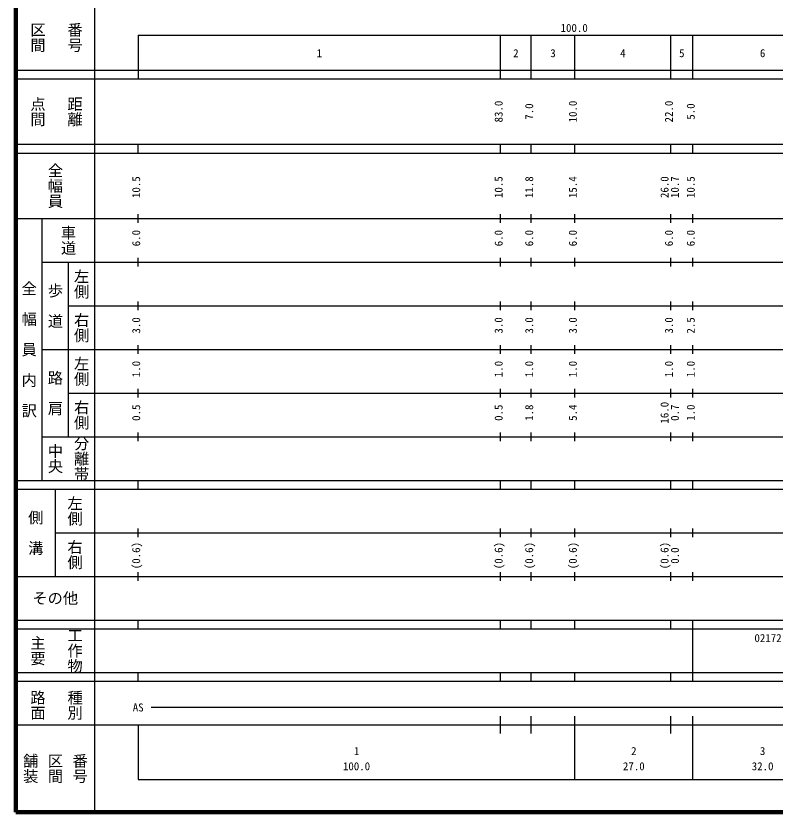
# Model space of a CAD drawing. Units: millimetres on the paper, enlarged 1000 times. Extents: x 40000 to 680000, y 20000 to 380000.
# Drawn here: x 40000 to 213851, y 20000 to 202409 of the extents above; entities that cross this region are included whole.
import ezdxf
from ezdxf.enums import TextEntityAlignment as Align

# ---------------------------------------------------------------- set-up
doc = ezdxf.new("R2010")
doc.units = ezdxf.units.MM
doc.header["$LTSCALE"] = 1000
doc.layers.add('M-TTL', color=2, linetype='Continuous', lineweight=140)
doc.layers.add('M-TTL-BAND', color=7, linetype='Continuous', lineweight=25)
doc.styles.add('@ＭＳ ゴシック', font='')
doc.styles.add('ＭＳ ゴシック', font='')
doc.styles.get('@ＭＳ ゴシック').set_extended_font_data('@MS Gothic')
doc.styles.get('ＭＳ ゴシック').set_extended_font_data('MS Gothic')

msp = doc.modelspace()

# ---------------------------------------------------------------- linework, layer by layer
at = {"layer": 'M-TTL'}
for p, q in [((40000, 380000), (40000, 20000)), ((40000, 20000), (680000, 20000))]:
    msp.add_line(p, q, dxfattribs=at)
at = {"layer": 'M-TTL-BAND'}
for p, q in [((58000, 370000), (58000, 20000)), ((68000, 198000), (579000, 198000)), ((68000, 198000), (68000, 188000)), ((151000, 188000), (151000, 198000)), ((158000, 188000), (158000, 198000)), ((168000, 188000), (168000, 198000)), ((190000, 188000), (190000, 198000)), ((195000, 188000), (195000, 198000)), ((40000, 190000), (579000, 190000)), ((40000, 188000), (579000, 188000)), ((40000, 173000), (579000, 173000)), ((68000, 171000), (68000, 173000)), ((151000, 171000), (151000, 173000)), ((158000, 171000), (158000, 173000)), ((168000, 171000), (168000, 173000)), ((190000, 171000), (190000, 173000)), ((195000, 171000), (195000, 173000)), ((40000, 171000), (579000, 171000)), ((68000, 155000), (68000, 157000)), ((151000, 155000), (151000, 157000)), ((158000, 155000), (158000, 157000)), ((168000, 155000), (168000, 157000)), ((190000, 155000), (190000, 157000)), ((195000, 155000), (195000, 157000)), ((40000, 156000), (579000, 156000)), ((46000, 96000), (46000, 156000)), ((46000, 146000), (579000, 146000)), ((52000, 146000), (52000, 106000)), ((68000, 145000), (68000, 147000)), ((151000, 145000), (151000, 147000)), ((158000, 145000), (158000, 147000)), ((168000, 145000), (168000, 147000)), ((190000, 145000), (190000, 147000)), ((195000, 145000), (195000, 147000)), ((68000, 135000), (68000, 137000)), ((151000, 135000), (151000, 137000)), ((158000, 135000), (158000, 137000)), ((168000, 135000), (168000, 137000)), ((190000, 135000), (190000, 137000)), ((195000, 135000), (195000, 137000)), ((52000, 136000), (579000, 136000)), ((46000, 126000), (579000, 126000)), ((68000, 125000), (68000, 127000)), ((151000, 125000), (151000, 127000)), ((158000, 125000), (158000, 127000)), ((168000, 125000), (168000, 127000)), ((190000, 125000), (190000, 127000)), ((195000, 125000), (195000, 127000)), ((68000, 115000), (68000, 117000)), ((151000, 115000), (151000, 117000)), ((158000, 115000), (158000, 117000)), ((168000, 115000), (168000, 117000)), ((190000, 115000), (190000, 117000)), ((195000, 115000), (195000, 117000)), ((52000, 116000), (579000, 116000)), ((46000, 106000), (579000, 106000)), ((68000, 105000), (68000, 107000)), ((151000, 105000), (151000, 107000)), ((158000, 105000), (158000, 107000)), ((168000, 105000), (168000, 107000)), ((190000, 105000), (190000, 107000)), ((195000, 105000), (195000, 107000)), ((40000, 96000), (579000, 96000)), ((68000, 94000), (68000, 96000)), ((151000, 94000), (151000, 96000)), ((158000, 94000), (158000, 96000)), ((168000, 94000), (168000, 96000)), ((190000, 94000), (190000, 96000)), ((195000, 94000), (195000, 96000)), ((40000, 94000), (579000, 94000)), ((49000, 94000), (49000, 74000)), ((49000, 84000), (579000, 84000)), ((68000, 83000), (68000, 85000)), ((151000, 83000), (151000, 85000)), ((158000, 83000), (158000, 85000)), ((168000, 83000), (168000, 85000)), ((190000, 83000), (190000, 85000)), ((195000, 83000), (195000, 85000)), ((68000, 73000), (68000, 75000)), ((151000, 73000), (151000, 75000)), ((158000, 73000), (158000, 75000)), ((168000, 73000), (168000, 75000)), ((190000, 73000), (190000, 75000)), ((195000, 73000), (195000, 75000)), ((40000, 74000), (579000, 74000)), ((40000, 64000), (579000, 64000)), ((68000, 62000), (68000, 64000)), ((151000, 62000), (151000, 64000)), ((158000, 62000), (158000, 64000)), ((168000, 62000), (168000, 64000)), ((190000, 62000), (190000, 64000)), ((195000, 62000), (195000, 64000)), ((40000, 62000), (579000, 62000)), ((195000, 52000), (195000, 62000)), ((40000, 52000), (579000, 52000)), ((68000, 50000), (68000, 52000)), ((151000, 50000), (151000, 52000)), ((158000, 50000), (158000, 52000)), ((168000, 50000), (168000, 52000)), ((190000, 50000), (190000, 52000)), ((195000, 50000), (195000, 52000)), ((40000, 50000), (579000, 50000)), ((71000, 44000), (477000, 44000)), ((151000, 38000), (151000, 42000)), ((158000, 38000), (158000, 42000)), ((168000, 27500), (168000, 42000)), ((190000, 38000), (190000, 42000)), ((195000, 27500), (195000, 42000)), ((40000, 40000), (579000, 40000)), ((68000, 40000), (68000, 27500)), ((68000, 27500), (579000, 27500))]:
    msp.add_line(p, q, dxfattribs=at)

# ---------------------------------------------------------------- texts
at = {"layer": 'M-TTL-BAND', "style": '@ＭＳ ゴシック'}
for s, p in [('番号', (53500, 197500)), ('区間', (45000, 197500)), ('点間', (45000, 180500)), ('距離', (53500, 180500)), ('全幅員', (49000, 163500)), ('車道', (52000, 151000)), ('左側', (55000, 141000)), ('全\u3000幅\u3000員\u3000内\u3000訳', (43000, 126000)), ('歩\u3000道', (49000, 136000)), ('右側', (55000, 131000)), ('左側', (55000, 121000)), ('路\u3000肩', (49000, 116000)), ('右側', (55000, 111000)), ('分離帯', (55000, 101000)), ('中央', (49000, 101000)), ('左側', (53500, 89000)), ('側\u3000溝', (44500, 84000)), ('右側', (53500, 79000)), ('主要', (45000, 57000)), ('工作物', (53500, 57000)), ('路面', (45000, 44500)), ('種別', (53500, 44500)), ('舗装', (43333, 30000)), ('区間', (49000, 30000)), ('番号', (54667, 30000))]:
    msp.add_text(s, height=2566, rotation=270, dxfattribs=at).set_placement(p, align=Align.MIDDLE_CENTER)
at = {"layer": 'M-TTL-BAND', "style": 'ＭＳ ゴシック'}
for s, p in [('100.0', (167844, 198195)), ('1', (109500, 192405)), ('2', (154500, 192405)), ('3', (163000, 192405)), ('4', (179000, 192405)), ('5', (192500, 192405)), ('6', (211000, 192405)), ('AS', (68000, 42500)), ('1', (118000, 32523)), ('2', (181500, 32523)), ('3', (211000, 32523)), ('100.0', (118000, 29033)), ('27.0', (181500, 29033)), ('32.0', (211000, 29033))]:
    msp.add_text(s, height=1833, dxfattribs=at).set_placement(p, align=Align.BOTTOM_CENTER)
for s, p in [('83.0', (152000, 180500)), ('10.0', (169000, 180500)), ('22.0', (191000, 180500)), ('7.0', (159000, 180500)), ('5.0', (196000, 180500)), ('10.5', (69000, 163174)), ('10.5', (152000, 163174)), ('11.8', (159000, 163174)), ('15.4', (169000, 163174)), ('26.0', (190000, 163174)), ('10.7', (192370, 163174)), ('10.5', (196000, 163174)), ('6.0', (69000, 151500)), ('6.0', (152000, 151500)), ('6.0', (159000, 151500)), ('6.0', (169000, 151500)), ('6.0', (191000, 151500)), ('6.0', (196000, 151500)), ('3.0', (69000, 131500)), ('3.0', (152000, 131500)), ('3.0', (159000, 131500)), ('3.0', (169000, 131500)), ('3.0', (191000, 131500)), ('2.5', (196000, 131500)), ('1.0', (69000, 121500)), ('1.0', (152000, 121500)), ('1.0', (159000, 121500)), ('1.0', (169000, 121500)), ('1.0', (191000, 121500)), ('1.0', (196000, 121500)), ('0.5', (69000, 111500)), ('0.5', (152000, 111500)), ('1.8', (159000, 111500)), ('5.4', (169000, 111500)), ('16.0', (190000, 111500)), ('0.7', (192370, 111500)), ('1.0', (196000, 111500)), ('(0.6)', (69000, 78764)), ('(0.6)', (152000, 78764)), ('(0.6)', (159000, 78764)), ('(0.6)', (169000, 78764)), ('(0.6)', (190000, 78764)), ('0.0', (192370, 78764))]:
    msp.add_text(s, height=1833, rotation=90, dxfattribs=at).set_placement(p, align=Align.BOTTOM_CENTER)
msp.add_text('その他', height=2566, dxfattribs=at).set_placement((49000, 69000), align=Align.MIDDLE_CENTER)
msp.add_text('02172', height=1833, dxfattribs=at).set_placement((209125, 58405), align=Align.BOTTOM_LEFT)

doc.saveas('drawing.dxf')
